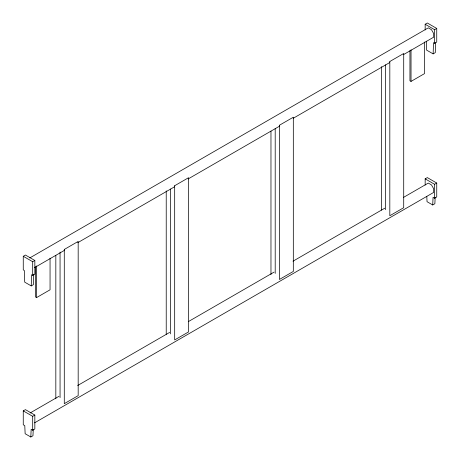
<?xml version="1.0" encoding="UTF-8"?>
<svg xmlns="http://www.w3.org/2000/svg" width="460" height="460" viewBox="0 0 460 460"><rect width="100%" height="100%" fill="white"/><g stroke="black" fill="none" stroke-linecap="round" stroke-linejoin="round"><path stroke-width="0.69" d="M275.201 273.435L275.201 128.547M385.595 209.697L385.595 64.808M31.228 285.913L31.631 274.718L32.683 275.327L34.839 274.085L34.839 260.475L25.421 255.035L23.264 256.277L23.264 269.888L24.317 270.497L24.719 282.152L31.228 285.913L33.384 284.671L33.758 274.171M426.311 41.204L426.615 50.117L433.13 53.877L433.527 42.682L434.585 43.292L436.741 42.05L436.741 28.439L427.323 23L425.166 24.242L425.166 29.975M435.631 42.837L435.281 52.636L433.13 53.877M30.808 437L31.171 429.347L32.683 430.221L34.839 428.979L34.839 415.075L25.415 409.636L23.259 410.878L23.259 424.781L24.777 425.655L25.139 433.728L30.808 437L32.959 435.758L33.258 429.496M426.794 196.311L427.041 201.693L432.705 204.964L433.073 197.317L434.585 198.191L436.741 196.943L436.741 183.04L427.317 177.6L425.161 178.842L425.161 185.098M435.16 197.461L434.861 203.722L432.705 204.964M29.791 257.928L428.294 27.853L431.451 29.676L433.682 33.54L433.682 37.185L403.478 54.625M23.264 256.277L32.683 261.717L34.839 260.475M425.166 24.242L434.585 29.681L436.741 28.439M34.557 267.616L64.4 250.389M77.711 242.707L174.438 186.858M188.117 178.963L279.502 126.201M293.181 118.306L389.545 62.669M35.512 266.777L35.512 296.959L36.587 297.58L50.054 289.806L50.054 258.192M409.946 50.6L409.946 80.782L411.027 81.403L424.488 73.629L424.488 42.015M30.049 413.005L59.012 396.284M77.659 385.514L169.671 332.39M188.324 321.626L274.114 272.09M293.02 261.176L384.778 208.202M403.426 197.438L428.294 183.08L431.451 184.903L433.682 188.767L433.682 192.412L34.557 422.843M23.259 410.878L32.683 416.317L34.839 415.075M425.161 178.842L434.585 184.287L436.741 183.04M434.585 29.681L434.585 43.292M434.585 184.287L434.585 198.191M411.027 49.783L411.027 81.403M381.369 66.671L381.369 210.128M270.969 131.123L270.969 274.58M170.453 189.02L170.453 333.908M166.227 190.883L166.227 334.339M60.059 252.04L60.059 397.647M55.827 255.334L55.827 398.791M36.587 265.966L36.587 297.58M32.683 261.717L32.683 275.327M32.683 416.317L32.683 430.221M64.285 249.458L64.285 403.673L78.177 395.652L78.177 241.437L64.285 249.458M174.679 185.719L174.679 339.934L188.571 331.919L188.571 177.704L174.679 185.719M279.427 125.246L279.427 279.461L293.319 271.44L293.319 117.225L279.427 125.246M389.821 61.508L389.821 215.723L403.713 207.707L403.713 53.492L389.821 61.508"/></g></svg>
